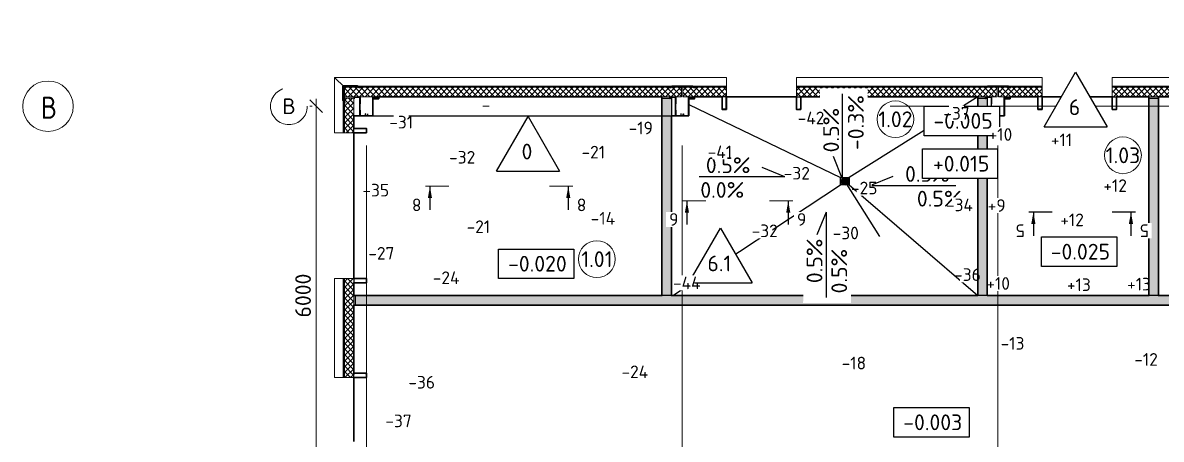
# Model space of a CAD drawing. Header units: metres. Extents: x -7665 to -5405, y -4871 to -3608.
# Drawn here: x -5533.93 to -5515.9, y -4859.16 to -4852.56 of the extents above; entities that cross this region are included whole.
import ezdxf
from ezdxf.enums import TextEntityAlignment as Align

# ---------------------------------------------------------------- set-up
doc = ezdxf.new("R2010")
doc.units = ezdxf.units.M
doc.header["$PDMODE"] = 35
doc.header["$PDSIZE"] = 0.03
for name, pattern in [('CENTER', [50.8, 31.75, -6.35, 6.35, -6.35]), ('XKITLINE00', [0]), ('XKITLINE02', [4, 2, -2]), ('Xref_level ST-8$0$DASHDOT', [25.4, 12.7, -6.35, 0, -6.35])]:
    doc.linetypes.add(name, pattern=pattern)
doc.layers.get('Defpoints').update_dxf_attribs({"color": 4})
for name, color, linetype in [('01', 123, 'Continuous'), ('Part', 7, 'Continuous'), ('ren.reinforcement.thin', 7, 'Continuous'), ('высотные отклонения', 7, 'Continuous'), ('Средние', 142, 'Continuous'), ('Стены', 7, 'Continuous')]:
    doc.layers.add(name, color=color, linetype=linetype)
doc.layers.add('_5-1_Площадь помещений', color=2, linetype='Continuous', lineweight=30, plot=False)
for name, color, linetype, lineweight in [('S-WALL-PATT', 7, 'Continuous', 0), ('Выноски', 7, 'Continuous', 15), ('Обобщенные модели', 7, 'Continuous', 18), ('ОСИ', 250, 'Xref_level ST-8$0$DASHDOT', 5), ('ОСИ_марки', 7, 'Continuous', 18), ('Привязки', 7, 'Continuous', 9), ('Стены штриховка', 7, 'Continuous', 9), ('Цоколь', 252, 'Continuous', 18)]:
    doc.layers.add(name, color=color, linetype=linetype, lineweight=lineweight)
doc.styles.add('GOST Common', font='GOST_Common.ttf', dxfattribs={"width": 0.9, "height": 350})
doc.styles.add('Норм 2.5', font='isocpeur.ttf', dxfattribs={"height": 2.5})
doc.dimstyles.new('Норм Оси', dxfattribs={"dimtxt": 2.5, "dimasz": 2, "dimexe": 1, "dimexo": 0.6267, "dimgap": 0.81, "dimtad": 1, "dimdec": 0, "dimlfac": 1000, "dimrnd": 10, "dimzin": 0, "dimtxsty": 'Норм 2.5', "dimblk": 'OBLIQUE', "dimcen": 0.9, "dimdle": 1.2, "dimclrd": 256, "dimclrt": 256, "dimadec": 3, "dimazin": 0, "dimtfac": 1, "dimtdec": 0, "dimtofl": 0, "dimtmove": 0, "dimatfit": 3, "dimfxl": 1, "dimtfill": 1, "dimtolj": 1, "dimtzin": 0, "dimlwd": -1, "dimlwe": -1, "dimarcsym": 0})

# ---------------------------------------------------------------- blocks, each defined once
blk = doc.blocks.new('Ось сетки - Круг_Ø8 мм-6577-_О__L1_0_000_')
at = {"layer": 'ОСИ_марки', "color": 0, "lineweight": 20}
for start, end in [(360, 180), (180, 360)]:
    blk.add_arc((0, 0), 4, start, end, dxfattribs=at)
blk = doc.blocks.new('Колонна К1')
at = {"layer": 'Part', "linetype": 'XKITLINE00'}
for p, q in [((-196, 142), (-196, 144)), ((-196, 119), (-196, 142)), ((-192, 119), (-196, 119)), ((-192, 143), (-192, 142)), ((-192, 142), (-192, 119)), ((-190, 150), (-188, 150)), ((-188, 146), (-189, 146)), ((-188, 150), (-108, 150)), ((-188, 146), (-108, 146)), ((-108, 150), (-106, 150)), ((-107, 146), (-108, 146)), ((-104, 142), (-104, 143)), ((-104, -143), (-104, 142)), ((-100, 144), (-100, 142)), ((-100, -142), (-100, 142)), ((100, 142), (100, 144)), ((100, -142), (100, 142)), ((104, 143), (104, 142)), ((104, -143), (104, 142)), ((106, 150), (108, 150)), ((108, 146), (107, 146)), ((108, 150), (188, 150)), ((108, 146), (188, 146)), ((188, 150), (190, 150)), ((189, 146), (188, 146)), ((192, 141), (196, 145)), ((192, 142), (192, 143)), ((192, 119), (192, 142)), ((196, 119), (192, 119)), ((196, 145), (196, 145)), ((196, 144), (196, 142)), ((196, 142), (196, 119)), ((-103, -144), (-104, -143)), ((-97, -146), (-96, -146)), ((-96, -150), (-97, -150)), ((-96, -146), (-23, -146)), ((-96, -150), (-23, -150)), ((-23, -146), (-22, -146)), ((-22, -150), (-23, -150)), ((-16, -119), (-19, -119)), ((-19, -119), (-19, -142)), ((-19, -143), (-19, -142)), ((-16, -143), (-16, -119)), ((-16, -143), (-16, -144)), ((-14, -135), (-14, -129)), ((16, -119), (19, -119)), ((16, -143), (16, -119)), ((19, -119), (19, -142)), ((22, -146), (23, -146)), ((23, -146), (96, -146)), ((23, -150), (96, -150))]:
    blk.add_line(p, q, dxfattribs=at)
at = {"layer": 'Part', "linetype": 'XKITLINE02'}
for p, q in [((-135, 146), (-135, 150)), ((-100, 140), (-100, -140)), ((135, 146), (135, 150)), ((57, -150), (-57, -150)), ((-16, -129), (-19, -129)), ((-16, -135), (-19, -135))]:
    blk.add_line(p, q, dxfattribs=at)
at = {"layer": 'Part', "linetype": 'XKITLINE00'}
for centre, radius, start, end in [((-188, 142), 7.5, 98.1818, 171.8182), ((-188, 142), 3.99, 98.1818, 171.8182), ((-108, 142), 3.99, 8.1818, 81.8182), ((-108, 142), 7.5, 8.1818, 81.8182), ((108, 142), 7.5, 98.1818, 171.8182), ((108, 142), 3.99, 98.1818, 171.8182), ((188, 142), 3.99, 8.1818, 81.8182), ((188, 142), 7.5, 8.1818, 81.8182), ((-96, -142), 7.51, 188.1818, 261.8182), ((-96, -142), 4, 188.1818, 261.8182), ((-23, -142), 4, 278.1818, 351.8182), ((-23, -142), 7.51, 278.1818, 351.8182), ((23, -142), 7.51, 188.1818, 261.8182), ((23, -142), 4, 188.1818, 261.8182), ((96, -142), 4, 278.1818, 351.8182), ((96, -142), 7.51, 278.1818, 351.8182)]:
    blk.add_arc(centre, radius, start, end, dxfattribs=at)
blk = doc.blocks.new('СТ1')
at = {"layer": 'Part', "linetype": 'XKITLINE00'}
for p, q in [((0, 65), (0, 66)), ((0, -123), (0, 65)), ((0, 0), (2, 2)), ((2, 66), (2, 65)), ((2, -123), (2, 65)), ((5, 71), (6, 71)), ((6, 69), (5, 69)), ((6, 71), (62, 71)), ((6, 69), (62, 69)), ((62, 71), (63, 71)), ((63, 69), (62, 69)), ((66, 66), (67, 67)), ((66, 65), (66, 66)), ((66, 54), (66, 65)), ((68, 54), (66, 54)), ((68, 66), (68, 65)), ((68, 65), (68, 54)), ((0, -124), (0, -123)), ((2, -123), (2, -124)), ((5, -127), (6, -127)), ((6, -129), (5, -129)), ((6, -127), (62, -127)), ((6, -129), (62, -129)), ((62, -127), (63, -127)), ((63, -129), (62, -129)), ((66, -112), (68, -112)), ((66, -123), (66, -112)), ((66, -124), (66, -123)), ((68, -112), (68, -123)), ((68, -123), (68, -124))]:
    blk.add_line(p, q, dxfattribs=at)
for centre, radius, start, end in [((6, 65), 6, 98.1818, 171.8182), ((6, 65), 3.99, 98.1818, 171.8182), ((62, 65), 6, 8.1818, 81.8182), ((62, 65), 3.99, 8.1818, 81.8182), ((6, -123), 6, 188.1818, 261.8182), ((6, -123), 3.99, 188.1818, 261.8182), ((62, -123), 3.99, 278.1818, 351.8182), ((62, -123), 6, 278.1818, 351.8182)]:
    blk.add_arc(centre, radius, start, end, dxfattribs=at)
blk = doc.blocks.new('*U46')
at = {"layer": 'S-WALL-PATT', "lineweight": 0, "true_color": 0x636466}
h = blk.add_hatch(dxfattribs=at)
h.set_pattern_fill('ANSI37', color=251, scale=20)
h.paths.add_polyline_path([(-150, 0), (0, 0), (0, 2810), (-150, 2810)])
at = {"color": 0}
blk.add_lwpolyline([(-150, 0), (0, 0), (0, 2810), (-150, 2810)], close=True, dxfattribs=at)
blk = doc.blocks.new('*U47')
at = {"layer": 'S-WALL-PATT', "lineweight": 0, "true_color": 0x636466}
h = blk.add_hatch(dxfattribs=at)
h.set_pattern_fill('ANSI37', color=251, scale=20)
h.paths.add_polyline_path([(-150, 0), (0, 0), (0, 3180), (-150, 3180)])
at = {"color": 0}
blk.add_lwpolyline([(-150, 0), (0, 0), (0, 3180), (-150, 3180)], close=True, dxfattribs=at)
blk = doc.blocks.new('*U48')
at = {"layer": 'S-WALL-PATT', "lineweight": 0, "true_color": 0x636466}
h = blk.add_hatch(dxfattribs=at)
h.set_pattern_fill('ANSI37', color=251, scale=20)
h.paths.add_polyline_path([(-150, 0), (0, 0), (0, 5340), (-150, 5340)])
at = {"color": 0}
blk.add_lwpolyline([(-150, 0), (0, 0), (0, 5340), (-150, 5340)], close=True, dxfattribs=at)
blk = doc.blocks.new('*U49')
at = {"layer": 'S-WALL-PATT', "lineweight": 0, "true_color": 0x636466}
h = blk.add_hatch(dxfattribs=at)
h.set_pattern_fill('ANSI37', color=251, scale=20)
h.paths.add_polyline_path([(-150, 0), (0, 0), (0, 550), (-150, 550)])
at = {"color": 0}
blk.add_lwpolyline([(-150, 0), (0, 0), (0, 550), (-150, 550)], close=True, dxfattribs=at)
blk = doc.blocks.new('*U50')
at = {"layer": 'S-WALL-PATT', "lineweight": 0, "true_color": 0x636466}
h = blk.add_hatch(dxfattribs=at)
h.set_pattern_fill('ANSI37', color=251, scale=20)
h.paths.add_polyline_path([(-150, 0), (0, 0), (0, 1570), (-150, 1570)])
at = {"color": 0}
blk.add_lwpolyline([(-150, 0), (0, 0), (0, 1570), (-150, 1570)], close=True, dxfattribs=at)
blk = doc.blocks.new('*U56')
at = {"layer": 'S-WALL-PATT', "lineweight": 0, "true_color": 0x636466}
h = blk.add_hatch(dxfattribs=at)
h.set_pattern_fill('ANSI37', color=251, scale=20)
h.paths.add_polyline_path([(-150, 0), (0, 0), (0, 690), (-150, 690)])
at = {"color": 0}
blk.add_lwpolyline([(-150, 0), (0, 0), (0, 690), (-150, 690)], close=True, dxfattribs=at)
blk = doc.blocks.new('190_ФЭ_Стена_Стык угловой внешний фигурный - ФЭ-У1_230х230-1307890-_О__L1_0_000_')
at = {"layer": 'Обобщенные модели', "lineweight": 9}
h = blk.add_hatch(dxfattribs=at)
h.set_pattern_fill('FP_6', color=256, style=0, pattern_type=2)
h.set_pattern_definition([(45, (0, 0), (-106.066, 106.066), [])])
h.paths.add_polyline_path([(-231, -295), (-65, -295), (-48, -278), (-48, -277), (-65, -294), (-294, -294), (-294, -65), (-277, -48), (-278, -48), (-295, -65), (-295, -295)], flags=0)
h.paths.add_polyline_path([(-23, -276), (-22, -275), (-32, -276)], flags=0)
h.paths.add_polyline_path([(-276, -32), (-275, -32), (-276, -23)], flags=0)
at = {"layer": 'Обобщенные модели', "lineweight": 40}
for p, q in [((-278, -48), (-295, -65)), ((-295, -65), (-295, -295)), ((-294, -65), (-277, -48)), ((-294, -294), (-294, -65)), ((-275, -22), (-278, -22)), ((-278, -22), (-278, -48)), ((-277, -48), (-277, -23)), ((-277, -23), (-276, -23)), ((-276, -23), (-276, -32)), ((-276, -32), (-275, -32)), ((-275, -32), (-275, -22)), ((-295, -295), (-65, -295)), ((-65, -294), (-294, -294)), ((-48, -277), (-65, -294)), ((-65, -295), (-48, -278)), ((-23, -277), (-48, -277)), ((-48, -278), (-22, -278)), ((-22, -275), (-32, -275)), ((-32, -275), (-32, -276)), ((-32, -276), (-23, -276)), ((-23, -276), (-23, -277)), ((-22, -278), (-22, -275))]:
    blk.add_line(p, q, dxfattribs=at)
blk = doc.blocks.new('*U173')
at = {"layer": 'Цоколь'}
for p, q in [((0, -3), (0, 0)), ((1570, 0), (0, 0)), ((1570, 0), (0, 0)), ((0, -5), (0, -3)), ((1570, -3), (0, -3)), ((0, -158), (0, -5)), ((1570, -5), (0, -5)), ((1570, -20), (0, -20)), ((1570, -158), (0, -158))]:
    blk.add_line(p, q, dxfattribs=at)
blk.add_lwpolyline([(1570, 0), (1570, -158)], dxfattribs=at)
blk = doc.blocks.new('*U174')
at = {"layer": 'Цоколь'}
for p, q in [((0, -3), (0, 0)), ((720, 0), (0, 0)), ((720, 0), (878, -158)), ((0, -5), (0, -3)), ((723, -3), (0, -3)), ((725, -5), (0, -5)), ((0, -158), (0, -5)), ((740, -20), (0, -20)), ((878, -158), (0, -158))]:
    blk.add_line(p, q, dxfattribs=at)
blk = doc.blocks.new('*U178')
at = {"layer": 'Цоколь'}
for p, q in [((0, -3), (0, 0)), ((6050, 0), (0, 0)), ((6050, 0), (6208, -158)), ((0, -5), (0, -3)), ((6053, -3), (0, -3)), ((6055, -5), (0, -5)), ((0, -158), (0, -5)), ((6070, -20), (0, -20)), ((6208, -158), (0, -158))]:
    blk.add_line(p, q, dxfattribs=at)
blk = doc.blocks.new('*U179')
at = {"layer": 'Цоколь'}
for p, q in [((0, -3), (0, 0)), ((3890, 0), (0, 0)), ((3890, 0), (0, 0)), ((0, -5), (0, -3)), ((3890, -3), (0, -3)), ((0, -158), (0, -5)), ((3890, -5), (0, -5)), ((3890, -20), (0, -20)), ((3890, -158), (0, -158))]:
    blk.add_line(p, q, dxfattribs=at)
blk.add_lwpolyline([(3890, 0), (3890, -158)], dxfattribs=at)
blk = doc.blocks.new('*U180')
at = {"layer": 'Цоколь'}
for p, q in [((21890, 0), (0, 0)), ((21890, 0), (0, 0)), ((21890, -3), (0, -3)), ((21890, -5), (0, -5)), ((21890, -20), (0, -20)), ((21890, -158), (0, -158))]:
    blk.add_line(p, q, dxfattribs=at)
blk.add_lwpolyline([(21890, 0), (21890, -158)], dxfattribs=at)
blk = doc.blocks.new('320мм_ФЭ_Стена_Стык вертикальный')
at = {"layer": 'Обобщенные модели', "lineweight": 9}
h = blk.add_hatch(dxfattribs=at)
h.set_pattern_fill('FP_4', color=256, style=0, pattern_type=2)
h.set_pattern_definition([(45, (210, 7e-13), (-106.066, 106.066), [])])
h.paths.add_polyline_path([(27265, -295), (27282, -278), (27282, -277), (27265, -294), (27155, -294), (27138, -277), (27138, -278), (27155, -295)], flags=0)
h.paths.add_polyline_path([(27307, -276), (27308, -275), (27298, -276)], flags=0)
h.paths.add_polyline_path([(27122, -276), (27122, -275), (27113, -276)], flags=0)
at = {"layer": 'Обобщенные модели', "lineweight": 40}
for p, q in [((26912, -275), (26902, -275)), ((26902, -275), (26902, -278)), ((26902, -278), (26928, -278)), ((26903, -277), (26903, -276)), ((26903, -276), (26912, -276)), ((26928, -277), (26903, -277)), ((26912, -276), (26912, -275)), ((26945, -294), (26928, -277)), ((26928, -278), (26945, -295)), ((27282, -277), (27265, -294)), ((27265, -295), (27282, -278)), ((27307, -277), (27282, -277)), ((27282, -278), (27308, -278)), ((27308, -275), (27298, -275)), ((27298, -275), (27298, -276)), ((27298, -276), (27307, -276)), ((27307, -276), (27307, -277)), ((27308, -278), (27308, -275))]:
    blk.add_line(p, q, dxfattribs=at)
for points in [[(26945, -294), (27265, -294)], [(26945, -295), (27265, -295)]]:
    blk.add_lwpolyline(points, dxfattribs=at)
blk = doc.blocks.new('_Oblique')
at = {"color": 0, "linetype": 'ByBlock', "lineweight": -2}
blk.add_line((-0.5, -0.5), (0.5, 0.5), dxfattribs=at)
blk = doc.blocks.new('*D199')
at = {"layer": 'Defpoints', "color": 0}
for p in [(-5529.284, -4853.882), (-5529.284, -4859.882), (-5529.284, -4859.882)]:
    blk.add_point(p, dxfattribs=at)
at = {"layer": 'Привязки', "color": 0}
for p, q in [((-5529.347, -4853.882), (-5529.384, -4853.882)), ((-5529.347, -4859.882), (-5529.384, -4859.882))]:
    blk.add_line(p, q, dxfattribs=at)
at = {"layer": 'Привязки'}
blk.add_line((-5529.284, -4853.762), (-5529.284, -4860.002), dxfattribs=at)
at = {"layer": 'Привязки', "xscale": 0.2, "yscale": 0.2, "zscale": 0.2}
for p, rotation in [((-5529.284, -4853.882), 90), ((-5529.284, -4859.882), 270)]:
    blk.add_blockref('_Oblique', p, dxfattribs=dict(at, rotation=rotation))
at = {"layer": 'Привязки', "insert": (-5529.49, -4856.882), "char_height": 0.25, "attachment_point": 5, "rotation": 90, "style": 'Норм 2.5', "bg_fill": 3, "box_fill_scale": 1.1, "bg_fill_color": 256, "bg_fill_true_color": 13158600, "bg_fill_transparency": 0}
blk.add_mtext('\\A1;6000', dxfattribs=at)
blk = doc.blocks.new('Номер_помещения')
blk.add_wipeout([(-5, 0), (0, 8.66), (5, 0)])
for p, q in [((-5, 0), (0, 8.66)), ((0, 8.66), (5, 0)), ((-5, 0), (5, 0))]:
    blk.add_line(p, q)
at = {"style": 'Норм 2.5'}
blk.add_attdef('НОМЕР', text='', height=2.5, dxfattribs=at).set_placement((-0.17, 3.1), align=Align.MIDDLE_CENTER)
blk = doc.blocks.new('axis_name')
at = {"lineweight": 9}
blk.add_circle((0, 0), 2.91, dxfattribs=at)
at = {"style": 'Норм 2.5'}
blk.add_attdef('AXIS_NAME', text='', height=2.5, dxfattribs=at).set_placement((0, 0), align=Align.MIDDLE_CENTER)
blk = doc.blocks.new('Проектная_отметка')
blk.add_wipeout([(0, 0), (0, 4.68), (11.92, 4.68), (11.92, 0)])
blk.add_lwpolyline([(0, 4.68), (11.92, 4.68), (11.92, 0), (0, 0)], close=True)
at = {"style": 'Норм 2.5'}
blk.add_attdef('ОТМЕТКА', text='', height=2.5, dxfattribs=at).set_placement((6.15, 2.35), align=Align.MIDDLE_CENTER)
blk = doc.blocks.new('уклон')
blk.add_wipeout([(-1.84, 3.29), (7.61, 3.63), (7.61, -3.96), (-2.65, -3.96), (-2.65, 0), (-6.77, 0)]).dxf.layer = '01'
for q in [(-3.16, 1.45), (6.77, 0)]:
    blk.add_line((-6.77, 0), q)
at = {"style": 'Норм 2.5'}
for tag, p in [('УКЛОН_ПРОЕКТ', (-2.14, 0.57)), ('УКЛОН_ФАКТ', (-2.14, -3.34))]:
    blk.add_attdef(tag, p, '', height=2.5, dxfattribs=at)
blk = doc.blocks.new('Точка')
at = {"layer": 'ren.reinforcement.thin'}
h = blk.add_hatch(color=256, dxfattribs=at)
h.dxf.hatch_style = 1
h.paths.add_polyline_path([(-0.6, 0, 1), (0.6, 0, 1)])
blk.add_circle((0, 0), 0.598)
blk = doc.blocks.new('стрелка разреза')
blk.add_hatch(color=256).paths.add_polyline_path([(0, -3.75), (2.34, -3.34), (2.34, -4.16)], flags=0)
blk.add_line((0, -3.75), (4.69, -3.75))
at = {"lineweight": 30, "const_width": 0.234}
blk.add_lwpolyline([(0, 0), (0, -4.69)], dxfattribs=at)

msp = doc.modelspace()

# ---------------------------------------------------------------- hatches: boundary and pattern name
at = {"layer": 'Стены штриховка'}
h = msp.add_hatch(dxfattribs=at)
h.set_pattern_fill('ASHLER', color=256, scale=0.2, angle=270, pattern_type=2)
h.set_pattern_definition([(315, (-8245.93595, -4184.87421), (0.070710678, 0.070710678), []), (315, (-8245.86525, -4184.87421), (0.070710678, 0.070710678), [0.05, -0.05])])
h.paths.add_polyline_path([(-5515.3514, -4856.8821), (-5528.6664, -4856.8821), (-5528.6664, -4857.0321), (-5515.3514, -4857.0321)])
h.paths.add_polyline_path([(-5518.6564, -4853.7521), (-5518.8066, -4853.7521), (-5518.8066, -4856.8821), (-5518.6564, -4856.8821)])
h.paths.add_polyline_path([(-5515.9464, -4853.8821), (-5516.0966, -4853.8821), (-5516.0966, -4856.8821), (-5515.9464, -4856.8821)])
h.paths.add_polyline_path([(-5515.9464, -4853.7521), (-5516.0966, -4853.7521), (-5516.0966, -4853.8821), (-5515.9464, -4853.8821)])
h.paths.add_polyline_path([(-5523.6564, -4853.8821), (-5523.8066, -4853.8821), (-5523.8066, -4856.8818), (-5523.6564, -4856.8818)])
h.paths.add_polyline_path([(-5523.6564, -4853.7518), (-5523.8066, -4853.7518), (-5523.8066, -4853.8821), (-5523.6564, -4853.8821)])

# ---------------------------------------------------------------- linework, layer by layer
for p, q in [((-5518.8039, -4853.7321), (-5520.8412, -4855.0126)), ((-5523.3829, -4853.8562), (-5520.9778, -4855.0126)), ((-5523.6347, -4856.8821), (-5520.9778, -4855.1294)), ((-5520.8412, -4855.1294), (-5518.8039, -4856.8821))]:
    msp.add_line(p, q)
msp.add_lwpolyline([(-5520.9778, -4855.0126), (-5520.8412, -4855.0126), (-5520.8412, -4855.1294), (-5520.9778, -4855.1294)], close=True)
at = {"layer": '_5-1_Площадь помещений'}
for points in [[(-5528.6864, -4854.3021), (-5528.4864, -4854.3021), (-5528.4864, -4854.2346), (-5528.6864, -4854.2346), (-5528.6864, -4854.0321), (-5528.3829, -4854.0321), (-5528.3829, -4853.7631), (-5528.2904, -4853.7631), (-5528.2904, -4853.7321), (-5523.8066, -4853.7321), (-5523.8066, -4856.8821), (-5528.6864, -4856.8821), (-5528.6864, -4856.68), (-5528.4864, -4856.68), (-5528.4864, -4856.6124), (-5528.6864, -4856.6121), (-5528.6864, -4854.3021)], [(-5523.6564, -4854.0331), (-5523.3829, -4854.0331), (-5523.3829, -4853.7631), (-5523.2904, -4853.7631), (-5523.2904, -4853.7321), (-5522.8544, -4853.7321), (-5522.8544, -4853.9321), (-5522.7864, -4853.9321), (-5522.7864, -4853.7314), (-5521.6764, -4853.7314), (-5521.6764, -4853.9321), (-5521.6084, -4853.9321), (-5521.6084, -4853.7321), (-5518.8066, -4853.7321), (-5518.8066, -4856.8821), (-5523.6564, -4856.8821), (-5523.6564, -4854.0331)], [(-5518.2904, -4853.7631), (-5518.3829, -4853.7631), (-5518.3829, -4854.0321), (-5518.6564, -4854.0299), (-5518.6564, -4856.8821), (-5516.0966, -4856.8821), (-5516.0966, -4853.7321), (-5516.6084, -4853.7321), (-5516.6084, -4853.9317), (-5516.676, -4853.9317), (-5516.6764, -4853.7321), (-5517.7864, -4853.7314), (-5517.7864, -4853.9317), (-5517.8544, -4853.9317), (-5517.8544, -4853.7321), (-5518.2904, -4853.7321), (-5518.2904, -4853.7631)], [(-5515.9464, -4853.7321), (-5515.9464, -4856.8821), (-5513.8464, -4856.8821), (-5513.8457, -4854.6488), (-5514.4074, -4854.0871), (-5514.4074, -4853.7321), (-5515.9464, -4853.7321)], [(-5528.6864, -4858.1821), (-5528.4864, -4858.1821), (-5528.4864, -4858.1141), (-5528.6864, -4858.1141), (-5528.6864, -4857.0321), (-5513.8464, -4857.0321)], [(-5528.6864, -4859.1921), (-5528.6864, -4858.1821)]]:
    msp.add_lwpolyline(points, dxfattribs=at)
at = {"layer": 'ОСИ'}
for p, q in [((-5523.4864, -4867.2055), (-5523.4864, -4852.559)), ((-5518.4864, -4867.2055), (-5518.4864, -4852.559)), ((-5528.4864, -4867.2055), (-5528.4864, -4853.281)), ((-5481.9918, -4853.8821), (-5529.4816, -4853.8821))]:
    msp.add_line(p, q, dxfattribs=at)
at = {"layer": 'Средние', "linetype": 'CENTER'}
msp.add_line((-5528.5334, -4854.0331), (-5523.5714, -4854.0331), dxfattribs=at)
at = {"layer": 'Стены'}
for points in [[(-5523.8066, -4853.7518), (-5523.6564, -4853.7518), (-5523.6564, -4856.8818), (-5523.8066, -4856.8818)], [(-5518.8066, -4853.7521), (-5518.6564, -4853.7521), (-5518.6564, -4856.8821), (-5518.8066, -4856.8821)], [(-5516.0966, -4853.7521), (-5515.9464, -4853.7521), (-5515.9464, -4856.8821), (-5516.0966, -4856.8821)], [(-5513.8664, -4856.8821), (-5528.6664, -4856.8821), (-5528.6664, -4857.0321), (-5513.8664, -4857.0321)]]:
    msp.add_lwpolyline(points, close=True, dxfattribs=at)

# ---------------------------------------------------------------- block references
at = {"color": 1, "yscale": 0.001, "zscale": 0.001}
for name, p, xscale in [('Колонна К1', (-5528.4864, -4853.8821), 0.001), ('Колонна К1', (-5523.4864, -4853.8821), 0.001), ('СТ1', (-5522.7864, -4853.803), -0.001), ('СТ1', (-5521.6764, -4853.803), 0.001), ('Колонна К1', (-5518.4864, -4853.8821), 0.001), ('СТ1', (-5517.7864, -4853.803), -0.001), ('СТ1', (-5516.6764, -4853.803), 0.001)]:
    msp.add_blockref(name, p, dxfattribs=dict(at, xscale=xscale))
at = {"color": 1, "yscale": 0.001, "zscale": 0.001, "rotation": 270}
for p, xscale in [((-5528.5573, -4854.3021), -0.001), ((-5528.5573, -4856.612), 0.001), ((-5528.5573, -4858.1821), -0.001)]:
    msp.add_blockref('СТ1', p, dxfattribs=dict(at, xscale=xscale))
at = {"yscale": 0.08, "zscale": 0.08}
for p, xscale, rotation in [((-5527.1814, -4855.1494), 0.08, 270), ((-5525.5904, -4855.1494), -0.08, 90)]:
    msp.add_blockref('стрелка разреза', p, dxfattribs=dict(at, xscale=xscale, rotation=rotation))
at = {"layer": '01', "xscale": 0.1, "yscale": 0.1, "zscale": 0.1}
for name, p, values in [('axis_name', (-5520.1104, -4854.0888), {'AXIS_NAME': '1.02'}), ('axis_name', (-5516.5067, -4854.6597, -20.642), {'AXIS_NAME': '1.03'}), ('axis_name', (-5524.8372, -4856.305), {'AXIS_NAME': '1.01'}), ('Проектная_отметка', (-5520.1338, -4859.1252), {'ОТМЕТКА': '-0.003'})]:
    msp.add_blockref(name, p, dxfattribs=at).add_auto_attribs(values)
at = {"layer": 'Выноски', "xscale": -0.001, "yscale": 0.001, "zscale": 0.001}
for name, p, rotation in [('*U48', (-5523.4964, -4853.7321), 90), ('*U56', (-5522.7864, -4853.7321), 90), ('*U47', (-5518.4964, -4853.7321), 90), ('*U56', (-5517.7864, -4853.7321), 90), ('*U46', (-5513.8664, -4853.7321), 90), ('*U49', (-5528.6864, -4853.7521), 180), ('*U50', (-5528.6864, -4856.6121), 180)]:
    msp.add_blockref(name, p, dxfattribs=dict(at, rotation=rotation))
at = {"layer": 'Обобщенные модели', "yscale": 0.001, "zscale": 0.001}
for name, p, xscale, rotation in [('*U174', (-5528.8364, -4854.3021), -0.001, 270), ('*U178', (-5522.7864, -4853.5821), 0.001, 180), ('190_ФЭ_Стена_Стык угловой внешний фигурный - ФЭ-У1_230х230-1307890-_О__L1_0_000_', (-5528.5613, -4853.8572), -0.001, 180), ('320мм_ФЭ_Стена_Стык вертикальный', (-5550.5914, -4853.8571), -0.001, 180), ('*U179', (-5517.7864, -4853.5821), 0.001, 180), ('320мм_ФЭ_Стена_Стык вертикальный', (-5545.5914, -4853.8571), -0.001, 180), ('*U180', (-5494.7864, -4853.5821), 0.001, 180), ('*U173', (-5528.8364, -4856.6121), 0.001, 270)]:
    msp.add_blockref(name, p, dxfattribs=dict(at, xscale=xscale, rotation=rotation))
at = {"layer": 'ОСИ_марки', "xscale": 0.09999999999999994, "yscale": 0.09999999999999994, "zscale": 0.09999999999999994, "rotation": 269.9999999999994}
msp.add_blockref('Ось сетки - Круг_Ø8 мм-6577-_О__L1_0_000_', (-5533.5289, -4853.8821), dxfattribs=at)

# ---------------------------------------------------------------- texts
at = {"layer": 'высотные отклонения', "insert": (-5527.9783, -4858.868, 20.613), "char_height": 0.2, "width": 0.2, "attachment_point": 5, "style": 'Норм 2.5', "bg_fill": 3, "box_fill_scale": 1.1, "bg_fill_color": 256, "bg_fill_true_color": 13158600, "bg_fill_transparency": 0}
msp.add_mtext('-37', dxfattribs=at)
at = {"layer": 'ОСИ_марки', "insert": (-5533.6422, -4853.7295), "char_height": 0.35, "width": 0.310253, "attachment_point": 1, "style": 'GOST Common'}
msp.add_mtext('\\fGOST Common|b0|i0|c204|p34|;\\W.9;В', dxfattribs=at)

# ---------------------------------------------------------------- next in the draw order: block references
at = {"layer": '01', "xscale": 0.1, "yscale": 0.1, "zscale": 0.1}
for name, p, values in [('Номер_помещения', (-5517.256, -4854.2072), {'НОМЕР': '6'}), ('Проектная_отметка', (-5519.6533, -4854.3489), {'ОТМЕТКА': '-0.005'}), ('Номер_помещения', (-5525.9277, -4854.91), {'НОМЕР': '0'}), ('Проектная_отметка', (-5517.7958, -4856.4214), {'ОТМЕТКА': '-0.025'}), ('Проектная_отметка', (-5526.3942, -4856.6122, 0.1721), {'ОТМЕТКА': '-0.020'})]:
    msp.add_blockref(name, p, dxfattribs=at).add_auto_attribs(values)
at = {"layer": '01'}
ref = msp.add_blockref('уклон', (-5520.9454, -4854.3618), dxfattribs=dict(at, xscale=0.1, yscale=0.1, zscale=0.1, rotation=89.99999999999858))
ref.add_attrib('УКЛОН_ФАКТ', '-0.3%', (-5520.611, -4854.5756), dxfattribs={"layer": '0', "height": 0.25, "rotation": 90, "style": 'Норм 2.5'})
ref.add_attrib('УКЛОН_ПРОЕКТ', '0.5%', (-5521.0027, -4854.6131), dxfattribs={"layer": '0', "height": 0.25, "rotation": 90, "style": 'Норм 2.5'})
ref = msp.add_blockref('уклон', (-5522.5382, -4854.9991), dxfattribs=dict(at, xscale=-0.1, yscale=0.1, zscale=0.1))
ref.add_attrib('УКЛОН_ФАКТ', '0.0%', (-5523.1994, -4855.3334), dxfattribs={"layer": '0', "height": 0.25, "style": 'Норм 2.5'})
ref.add_attrib('УКЛОН_ПРОЕКТ', '0.5%', (-5523.1119, -4854.9417), dxfattribs={"layer": '0', "height": 0.25, "style": 'Норм 2.5'})
ref = msp.add_blockref('уклон', (-5521.2087, -4856.2365), dxfattribs=dict(at, xscale=-0.1, yscale=0.1, zscale=0.1, rotation=90))
ref.add_attrib('УКЛОН_ФАКТ', '0.5%', (-5520.8743, -4856.8478), dxfattribs={"layer": '0', "height": 0.25, "rotation": 90, "style": 'Норм 2.5'})
ref.add_attrib('УКЛОН_ПРОЕКТ', '0.5%', (-5521.266, -4856.6853), dxfattribs={"layer": '0', "height": 0.25, "rotation": 90, "style": 'Норм 2.5'})

# ---------------------------------------------------------------- next in the draw order: texts
at = {"char_height": 0.2, "width": 0.2, "attachment_point": 5, "rotation": 180, "style": 'Норм 2.5', "bg_fill": 3, "box_fill_scale": 1.1, "bg_fill_color": 256, "bg_fill_transparency": 0}
for insert in [(-5527.6913, -4855.444), (-5525.0804, -4855.444)]:
    msp.add_mtext('8', dxfattribs=dict(at, insert=insert))
at = {"layer": 'высотные отклонения', "char_height": 0.2, "width": 0.2, "attachment_point": 5, "style": 'Норм 2.5', "bg_fill": 3, "box_fill_scale": 1.1, "bg_fill_color": 256, "bg_fill_true_color": 13158600, "bg_fill_transparency": 0}
for s, insert in [('-31', (-5527.9365, -4854.134, 20.598)), ('-19', (-5524.1427, -4854.2267, 20.609)), ('-32', (-5526.9702, -4854.6908, 20.598)), ('-21', (-5524.8943, -4854.609, 20.609)), ('-35', (-5528.3382, -4855.2117, 20.595)), ('+12', (-5516.6305, -4855.1401, 20.642)), ('+9', (-5518.5063, -4855.4553, 20.639)), ('-21', (-5526.7144, -4855.7911, 20.609)), ('+12', (-5517.3124, -4855.6829, 20.642)), ('-27', (-5528.2508, -4856.2119, 20.603)), ('-36', (-5518.9687, -4856.5501, 20.632)), ('-24', (-5527.2241, -4856.5995, 20.609)), ('+10', (-5518.4831, -4856.69, 20.64)), ('+13', (-5517.2045, -4856.7102, 20.643)), ('+13', (-5516.2519, -4856.7004, 20.643)), ('-13', (-5518.2555, -4857.6392, 20.637)), ('-18', (-5520.7678, -4857.9516, 20.632)), ('-12', (-5516.1408, -4857.8936, 20.638)), ('-24', (-5524.2363, -4858.0906, 20.626)), ('-36', (-5527.6115, -4858.2559, 20.614))]:
    msp.add_mtext(s, dxfattribs=dict(at, insert=insert))

# ---------------------------------------------------------------- next in the draw order: dimensions: what is measured, and where the dimension line sits
at = {"layer": 'Привязки'}
dim = msp.add_linear_dim(base=(-5529.2844, -4859.8821), p1=(-5529.2844, -4853.8821), p2=(-5529.2844, -4859.8821), angle=90, dimstyle='Норм Оси', dxfattribs=at)
dim.commit()
dim.dimension.update_dxf_attribs({"geometry": '*D199', "text_midpoint": (-5529.4904, -4856.8821)})

# ---------------------------------------------------------------- next in the draw order: block references
at = {"xscale": 0.1, "yscale": 0.1, "zscale": 0.1}
msp.add_blockref('Точка', (-5520.9079, -4855.0731), dxfattribs=at)
at = {"yscale": 0.08, "zscale": 0.08}
for p, xscale, rotation in [((-5523.1112, -4855.3817), 0.08, 270), ((-5522.1069, -4855.3817), -0.08, 90), ((-5517.6253, -4855.559, -0.009), 0.08, 270), ((-5516.6799, -4855.559, -0.009), -0.08, 90)]:
    msp.add_blockref('стрелка разреза', p, dxfattribs=dict(at, xscale=xscale, rotation=rotation))
at = {"layer": '01'}
ref = msp.add_blockref('уклон', (-5519.8312, -4855.137), dxfattribs=dict(at, xscale=0.1, yscale=0.1, zscale=0.1))
ref.add_attrib('УКЛОН_ФАКТ', '0.5%', (-5519.77, -4855.4714), dxfattribs={"layer": '0', "height": 0.25, "style": 'Норм 2.5'})
ref.add_attrib('УКЛОН_ПРОЕКТ', '0.5%', (-5519.9575, -4855.0797), dxfattribs={"layer": '0', "height": 0.25, "style": 'Норм 2.5'})
at = {"layer": 'ОСИ', "xscale": 0.1, "yscale": 0.1, "zscale": 0.1}
msp.add_blockref('axis_name', (-5529.7142, -4853.8821), dxfattribs=at).add_auto_attribs({'AXIS_NAME': 'В'})

# ---------------------------------------------------------------- next in the draw order: texts
at = {"layer": 'высотные отклонения', "char_height": 0.2, "width": 0.2, "attachment_point": 5, "style": 'Норм 2.5', "bg_fill": 3, "box_fill_scale": 1.1, "bg_fill_color": 256, "bg_fill_true_color": 13158600, "bg_fill_transparency": 0}
for s, insert in [('-37', (-5519.1427, -4853.9938, 20.629)), ('-42', (-5521.446, -4854.0676, 20.622)), ('+10', (-5518.4463, -4854.3296, 20.64)), ('+11', (-5517.4798, -4854.4144, 20.641)), ('-41', (-5522.8904, -4854.6044, 20.624)), ('-32', (-5521.6711, -4854.9434, 20.624)), ('-14', (-5524.7418, -4855.6581, 20.616))]:
    msp.add_mtext(s, dxfattribs=dict(at, insert=insert))

# ---------------------------------------------------------------- next in the draw order: linework, layer by layer
at = {"layer": '01'}
msp.add_line((-5520.3593, -4855.9469), (-5520.9079, -4855.0731), dxfattribs=at)

# ---------------------------------------------------------------- next in the draw order: block references
at = {"layer": '01', "xscale": 0.1, "yscale": 0.1, "zscale": 0.1}
for name, p, values in [('Проектная_отметка', (-5519.6836, -4855.027, 20.67), {'ОТМЕТКА': '+0.015'}), ('Номер_помещения', (-5522.8804, -4856.6824), {'НОМЕР': '6.1'})]:
    msp.add_blockref(name, p, dxfattribs=at).add_auto_attribs(values)

# ---------------------------------------------------------------- next in the draw order: texts
at = {"char_height": 0.2, "width": 0.2, "attachment_point": 5, "rotation": 180, "style": 'Норм 2.5', "bg_fill": 3, "box_fill_scale": 1.1, "bg_fill_color": 256, "bg_fill_transparency": 0}
for s, insert in [('6', (-5523.6212, -4855.6762)), ('6', (-5521.597, -4855.6762)), ('5', (-5518.1353, -4855.8535, -0.009)), ('5', (-5516.17, -4855.8535, -0.009))]:
    msp.add_mtext(s, dxfattribs=dict(at, insert=insert))
at = {"layer": 'высотные отклонения', "insert": (-5519.0959, -4855.4456, 20.633), "char_height": 0.2, "width": 0.2, "attachment_point": 5, "style": 'Норм 2.5', "bg_fill": 3, "box_fill_scale": 1.1, "bg_fill_color": 256, "bg_fill_true_color": 13158600, "bg_fill_transparency": 0}
msp.add_mtext('-34', dxfattribs=at)

# ---------------------------------------------------------------- next in the draw order: texts
at = {"layer": 'высотные отклонения', "char_height": 0.2, "width": 0.2, "attachment_point": 5, "style": 'Норм 2.5', "bg_fill": 3, "box_fill_scale": 1.1, "bg_fill_color": 256, "bg_fill_true_color": 13158600, "bg_fill_transparency": 0}
for s, insert in [('-25', (-5520.6043, -4855.1773, 20.625)), ('-32', (-5522.18, -4855.8565, 20.627)), ('-30', (-5520.8958, -4855.8904, 20.629)), ('-44', (-5523.4142, -4856.6815, 20.625))]:
    msp.add_mtext(s, dxfattribs=dict(at, insert=insert))

doc.saveas('drawing.dxf')
